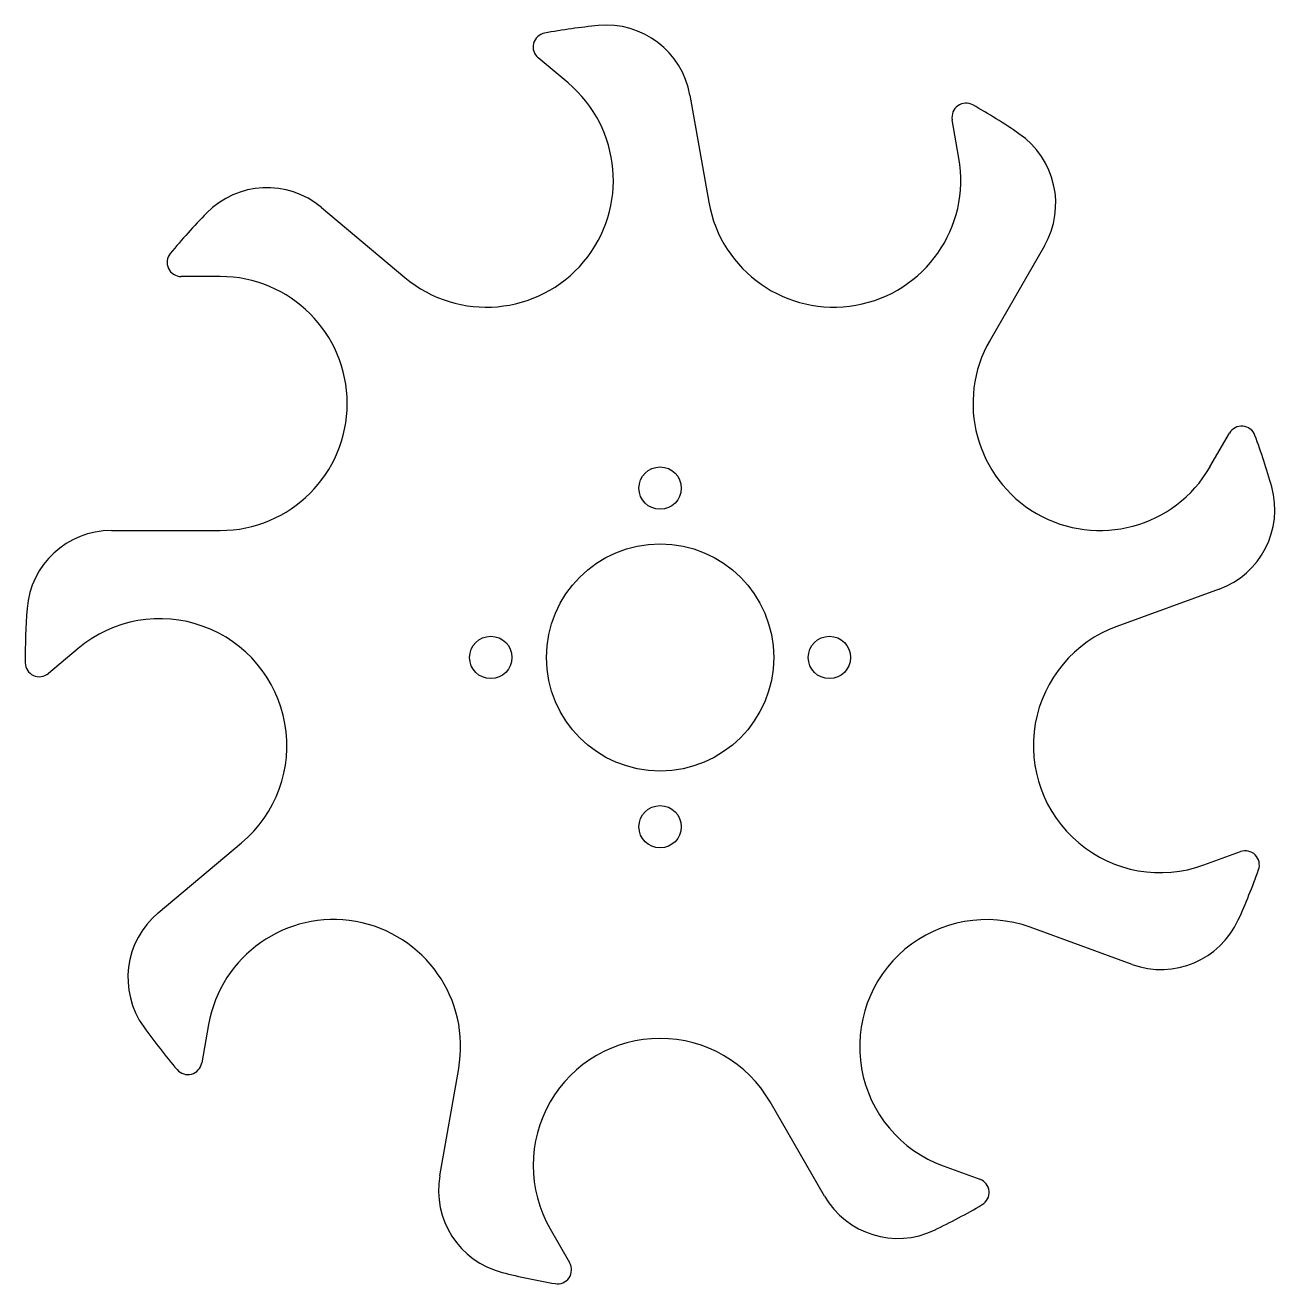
# Model space of a CAD drawing. Header units: millimetres. Extents: x -45 to 43.6, y -44.4 to 44.8.
import ezdxf

# ---------------------------------------------------------------- set-up
doc = ezdxf.new("R2010")
doc.units = ezdxf.units.MM

msp = doc.modelspace()

# ---------------------------------------------------------------- linework, layer by layer
at = {"color": 7, "linetype": 'Continuous', "lineweight": 25}
for p, q in [((-6.528, 40.723), (-8.645, 42.5)), ((2.111, 39.857), (3.449, 32.266)), ((21.176, 35.392), (20.696, 38.114)), ((-24.002, 31.889), (-18.098, 26.935)), ((27.236, 29.175), (23.383, 22.5)), ((-31.177, 27), (-33.941, 27)), ((38.971, 13.5), (40.353, 15.894)), ((-38.884, 9), (-31.177, 9)), ((39.618, 4.842), (32.375, 2.206)), ((-41.238, 0.643), (-43.356, -1.134)), ((-35.572, -18.1), (-29.668, -13.146)), ((38.531, -14.709), (41.129, -13.763)), ((33.461, -21.756), (26.219, -19.12)), ((-32.004, -26.015), (-32.484, -28.737)), ((-15.615, -36.731), (-14.277, -29.14)), ((11.648, -38.175), (7.794, -31.5)), ((20.062, -36.035), (22.66, -36.98)), ((-7.794, -40.5), (-6.412, -42.894))]:
    msp.add_line(p, q, dxfattribs=at)
for centre, radius in [((0, 12), 1.5), ((0, 0), 8.05), ((-12, 0), 1.5), ((12, 0), 1.5), ((0, -12), 1.5)]:
    msp.add_circle(centre, radius, dxfattribs=at)
for centre, radius, start, end in [((0, 0), 45, 95.58827, 100.4788), ((-3.798, 38.815), 6, 10, 95.58827), ((-8.002, 43.266), 1, 100.4788, 230), ((-12.313, 33.829), 9, 230, 50), ((21.681, 38.288), 1, 60.4788, 190), ((0, 0), 45, 55.58827, 60.4788), ((22.04, 32.175), 6, 330, 55.58827), ((12.313, 33.829), 9, 190, 10), ((-27.859, 27.293), 6, 50, 135.58827), ((0, 0), 45, 135.58827, 140.4788), ((-33.941, 28), 1, 140.4788, 270), ((-31.177, 18), 9, 270, 90), ((31.177, 18), 9, 150, 330), ((41.219, 15.394), 1, 20.4788, 150), ((0, 0), 45, 15.58827, 20.4788), ((37.565, 10.48), 6, 290, 15.58827), ((-38.884, 3), 6, 90, 175.58827), ((0, 0), 45, 175.58827, 180.4788), ((-35.453, -6.251), 9, 310, 130), ((35.453, -6.251), 9, 110, 290), ((-43.998, -0.368), 1, 180.4788, 310), ((41.471, -14.703), 1, 340.4788, 110), ((0, 0), 45, 335.58827, 340.4788), ((-31.716, -22.696), 6, 130, 215.58827), ((-23.14, -27.578), 9, 350, 170), ((23.14, -27.578), 9, 70, 250), ((35.513, -16.118), 6, 250, 335.58827), ((0, 0), 45, 215.58827, 220.4788), ((0, -36), 9, 30, 210), ((-33.468, -28.563), 1, 220.4788, 350), ((-9.707, -37.773), 6, 170, 255.58827), ((22.318, -37.92), 1, 300.4788, 70), ((16.844, -35.175), 6, 210, 295.58827), ((0, 0), 45, 295.58827, 300.4788), ((0, 0), 45, 255.58827, 260.4788), ((-7.278, -43.394), 1, 260.4788, 30)]:
    msp.add_arc(centre, radius, start, end, dxfattribs=at)

doc.saveas('drawing.dxf')
